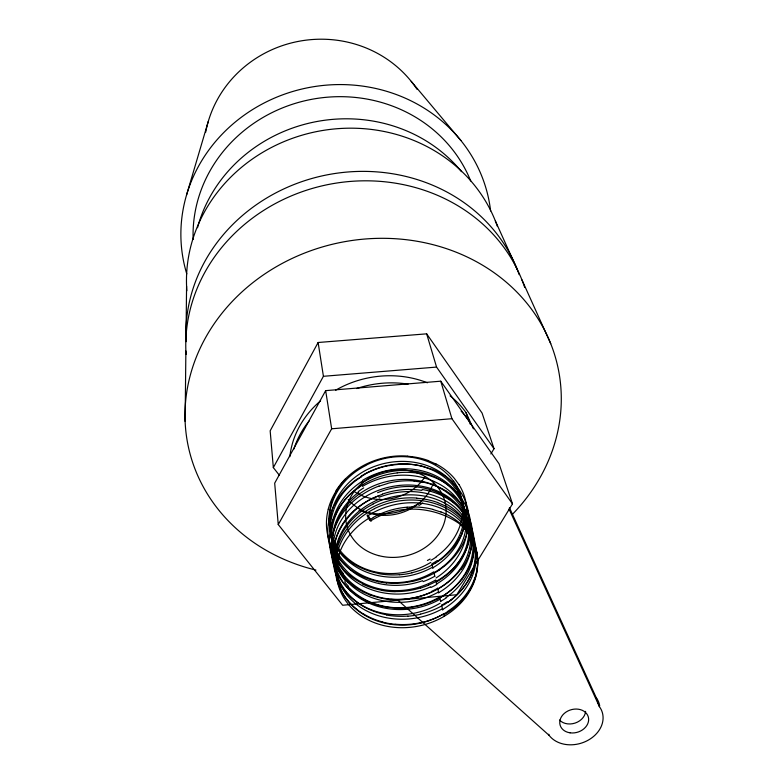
<?xml version="1.0" encoding="UTF-8"?>
<svg xmlns="http://www.w3.org/2000/svg" width="784" height="784" viewBox="0 0 784 784"><rect width="100%" height="100%" fill="white"/><g stroke="black" fill="none" stroke-linecap="round" stroke-linejoin="round"><path stroke-width="1.18" d="M185.122 421.439L185.877 350.997M186.004 339.394L186.572 286.131M469.675 539.108L467.568 546.34M335.523 540.362L333.729 548.036A72.197 62.7 -12.5 0 0 334.827 570.968L337.277 578.19M186.543 195.03L208.26 121.491M333.514 518.871L336.973 511.501M461.825 534.169L458.189 540.95M471.027 575.564L467.342 582.326M490.882 453.946L494.018 448.713L482.091 413.08L426.663 333.837L318.118 342.5L270.166 430.828L273.332 467.587L279.349 475.251M273.332 467.587L323.42 376.3L318.118 342.5M325.664 390.638L274.684 483.169L278.251 524.545L342.657 605.258L456.778 594.733L512.491 503.887L499.075 463.814L440.765 381.191L325.664 390.638L331.652 428.799L278.251 524.545M334.592 504.661L338.825 497.575M466.509 572.643L462.08 579.131M352.986 491.97L359.934 486.658M442.147 558.59L435.365 563.284M451.104 599.946L444.234 604.64M371.087 520.625L368.696 516.323A3.626 0.637 58.1 0 0 367.196 515.549A3.626 0.637 58.1 0 0 369.578 519.861A3.626 0.637 58.1 0 0 371.087 520.625C397.939 503.759 434.003 505.945 459.581 523.81A3.391 2.901 -15.2 0 0 459.894 523.937L467.548 531.846M356.808 479.396L364.246 474.692M443.989 595.487L436.659 599.633M369.578 519.861L373.38 517.616M374.301 497.595L382.572 494.204M428.554 585.236L420.508 588.147M379.035 486.198L387.59 483.512M420.4 579.327L412.149 581.571M429.005 620.624L420.734 622.859M331.652 428.799L451.927 418.705L512.491 503.887M323.42 376.3L436.561 367.088L494.018 448.713M414.04 481.121L422.645 482.238M386.581 583.041L378.211 581.757M432.993 509.512L440.951 512.04M423.968 466.725L431.955 469.322M378.241 605.424L370.322 602.759M437.648 502.652L445.214 505.896M428.456 460.757L435.982 464.04M370.175 595.085L362.61 591.734M397.939 600.23L549.133 735.372A29.361 23.383 -16.8 0 0 588.451 740.037A29.361 23.383 -16.8 0 0 599.417 706.658L596.301 697.809L509.424 507.66M349.752 589.931L344.303 584.237A72.265 62.828 -10.8 0 1 333.406 563.99M462.609 523.506L466.519 528.181M411.208 81.35L460.894 140.522M343.627 577.112L338.855 570.938M458.914 484.571L454.446 478.505A71.569 60.486 -14.8 0 0 436.051 463.952M450.085 395.842A95.579 83.574 -12.1 0 1 465.98 412.58L473.409 428.828M465.98 412.58L470.292 424.252M509.012 508.943L599.417 706.658M495.341 220.912L517.156 269.265M521.909 279.79L550.74 343.706M338.629 585.197L341.883 592.096A71.971 62.142 -10.1 0 0 357.171 609.58M469.969 519.821L467.039 513.04A72.206 60.368 -14.2 0 0 452.564 495.478A70.962 59.476 -14.8 0 0 445.978 490.98M548.8 734.236L549.133 735.372M426.663 333.837L436.561 367.088M440.765 381.191L451.927 418.705M417.941 504.543L417.833 504.053A63.592 55.39 -8 0 1 406.808 509.296M432.925 568.273L431.886 563.843A67.669 57.663 -8.5 0 0 437.178 560.57M434.826 576.348L433.768 571.85A68.13 59.653 -11.4 0 1 334.543 547.124M437.619 588.245L438.717 592.89M439.599 596.644L440.706 601.367M441.608 605.179L442.735 609.981M444.214 616.293L443.646 613.862A70.991 61.446 -11.5 0 1 340.383 588.627M197.519 227.723A149.342 138.533 -11.3 0 1 312.914 122.304A149.342 138.533 -11.3 0 1 461.492 171.676M193.148 239.492A143.697 134.309 -11.1 0 1 308.465 99.97A143.697 134.309 -11.1 0 1 470.714 180.986M205.682 132.271A115.679 110.642 -10.2 0 1 297.175 41.621A115.679 110.642 -10.2 0 1 417.078 89.356M186.788 273.949A155.693 145.54 -11.1 0 1 306.426 88.033A155.693 145.54 -11.1 0 1 490.608 210.925M433.875 481.396A48.383 42.15 -12.1 0 1 396.047 514.167A48.383 42.15 -12.1 0 1 348.204 499.545M289.855 456.68A95.579 83.574 -12.1 0 1 320.607 400.791M335.699 390.167A95.579 83.574 -12.1 0 1 427.368 382.798M293.882 449.036A96.383 84.084 -12.1 0 1 309.063 421.037M356.661 388.541A96.383 84.084 -12.1 0 1 408.101 384.15M461.139 411.159A96.383 84.084 -12.1 0 1 468.293 419.901M596.301 697.809A29.135 23.265 -16.8 0 1 599.711 705.874M585.609 711.362A14.573 11.633 -16.8 0 1 575.162 723.054A14.573 11.633 -16.8 0 1 559.541 720.065M424.791 477.054A47.579 41.64 -12.1 0 1 353.917 491.294M315.942 570.095A189.013 167.776 -11.9 0 1 203.889 340.756A189.013 167.776 -11.9 0 1 478.642 262.924A189.013 167.776 -11.9 0 1 512.275 514.471M186.063 354.456A173.793 157.437 -11.7 0 1 328.663 184.446A173.793 157.437 -11.7 0 1 524.712 287.473M186.112 341.677A171.284 155.673 -11.7 0 1 326.026 175.067A171.284 155.673 -11.7 0 1 519.184 274.674M186.837 290.786A159.76 147.412 -11.4 0 1 315.736 131.771A159.76 147.412 -11.4 0 1 497.419 226.449M460.335 523.957A71.158 60.211 -12.3 0 1 450.771 611.971A71.158 60.211 -12.3 0 1 349.36 605.444A71.158 60.211 -12.3 0 1 369.137 518.087M467.509 531.866A71.138 59.662 -8.7 0 1 444.195 614.587M373.253 517.43A71.305 60.603 -16.1 0 1 407.161 507.189M407.161 507.248A71.971 60.495 -16 0 1 433.042 509.384M441.029 511.923A71.824 59.79 -15.1 0 1 461.276 524.467M461.227 524.506A70.57 58.496 -14.2 0 1 466.411 530.053M466.46 530.033A71.952 59.525 -13.5 0 1 476.26 549.584A70.619 58.349 -12.2 0 1 477.711 560.315M477.681 560.315A71.854 59.398 -11.7 0 1 474.8 578.347M474.653 578.318A71.285 59.065 -10.6 0 1 447.791 611.285M447.929 611.432A71.981 60.309 -8.8 0 1 428.946 620.458M420.685 622.682A72.01 61.015 -8.3 0 1 395.136 624.201M395.116 624.329A70.619 60.319 -8.6 0 1 382.641 622.114M382.69 621.996A71.903 61.583 -8.8 0 1 363.766 614.107M363.698 614.186A70.697 60.878 -9.5 0 1 357.102 609.638M338.659 585.187A72.079 62.446 -12.1 0 1 334.993 562.755A70.707 61.201 -13.5 0 1 336.806 551.23M336.414 551.181A71.54 61.867 -14 0 1 416.833 498.075M416.794 498.271A72.089 60.623 -15.9 0 1 437.707 502.534M445.292 505.788A72.118 60.113 -14.8 0 1 463.824 520.164A70.756 58.722 -13.7 0 1 470.135 529.416A72.001 59.702 -13.2 0 1 475.692 546.703A70.776 58.663 -12.1 0 1 476.113 553.965M476.074 553.974A72.118 59.819 -11.4 0 1 470.919 575.534M467.225 582.277A72.069 60.103 -9.7 0 1 450.986 599.838M444.126 604.503A72.157 60.76 -8.6 0 1 420.616 614.078M420.655 614.215A70.815 60.113 -8.3 0 1 407.915 616.214M407.905 616.077A72.069 61.368 -8.3 0 1 386.639 615.038M386.718 614.793A71.491 61.289 -8.6 0 1 347.871 594.233M347.773 594.301A72.177 62.544 -10.5 0 1 337.326 578.18M335.454 540.352A72.089 62.426 -14.4 0 1 346.959 518.773M347.028 518.822A70.913 61.152 -15.3 0 1 352.741 512.511M352.653 512.452A72.157 62.005 -15.8 0 1 374.233 497.468M382.514 494.057A72.255 61.466 -16.2 0 1 408.846 489.383M408.836 489.5A70.893 59.839 -16 0 1 421.91 490.382M422.184 489.5A71.707 60.378 -15.8 0 1 473.203 555.023M473.32 555.033A72.236 60.133 -11 0 1 466.392 572.604M461.952 579.062A72.265 60.544 -9.4 0 1 443.881 595.36M436.561 599.486A72.128 61.034 -8.4 0 1 412.168 607.159M412.198 607.296A70.893 60.388 -8.3 0 1 403.613 608.149M403.613 608.012A72.246 61.818 -8.3 0 1 378.3 605.277M370.391 602.622A72.187 62.367 -9.2 0 1 349.84 589.852M333.376 564A70.942 61.75 -12.3 0 1 331.309 552.71M331.299 552.71A72.167 62.818 -12.9 0 1 333.161 533.375M333.073 533.355A71.599 62.21 -14.1 0 1 359.337 496.439M359.425 496.546A72.255 62.142 -15.9 0 1 378.986 486.051M387.551 483.356A72.275 61.505 -16.2 0 1 414.07 480.984M422.694 482.091A72.157 60.789 -15.6 0 1 446.027 490.921M469.979 519.821A72.304 60.27 -12.4 0 1 472.389 541.558M472.438 541.558A70.903 59.172 -11.1 0 1 470.116 552.485M470.037 552.475A72.148 60.28 -10.6 0 1 461.198 569.507M460.767 569.282A71.648 60.113 -9.6 0 1 390.814 599.27M390.765 599.554A72.236 62.103 -8.4 0 1 370.244 594.958M362.698 591.616A72.246 62.671 -9.4 0 1 343.706 577.053M338.923 570.899A72.108 62.867 -11.2 0 1 330.27 549.672A70.883 61.858 -12.4 0 1 329.447 542.018A72.206 62.975 -13.3 0 1 333.445 518.851M336.875 511.462A72.138 62.602 -15 0 1 352.888 491.882M359.836 486.55A72.206 62.132 -16.1 0 1 384.052 475.369A70.893 60.544 -16.2 0 1 397.233 472.938M397.223 472.821A72.099 61.387 -16.2 0 1 419.156 473.369M419.224 473.164A71.511 60.515 -15.7 0 1 458.042 494.057A72.167 60.446 -13.8 0 1 467.617 510.08L469.714 517.126A72.167 60.329 -12 0 1 469.596 539.108M467.47 546.321A72.03 60.427 -10.3 0 1 455.367 566.166M455.455 566.224A70.805 59.643 -9.4 0 1 449.722 571.938M449.624 571.859A72.069 60.936 -8.9 0 1 428.476 585.08M420.449 587.98A72.157 61.642 -8.2 0 1 395.038 591.577M395.028 591.704A70.736 60.907 -8.3 0 1 382.308 590.509M382.337 590.391A71.981 62.161 -8.5 0 1 362.541 584.06M362.816 583.639A71.462 62.063 -9.1 0 1 328.378 523.614A72.03 62.926 -13.7 0 1 334.513 504.631M338.727 497.526A72.03 62.573 -15.3 0 1 356.72 479.298M364.158 474.565A71.873 61.877 -16.2 0 1 389.256 465.51M389.276 465.618A70.668 60.456 -16.2 0 1 398.086 464.451M398.086 464.334A71.961 61.309 -16.1 0 1 424.026 466.598M432.023 469.214A71.873 60.672 -15.1 0 1 452.329 482.003L457.484 487.697A71.932 60.368 -13.5 0 1 467.401 507.522A70.589 59.172 -12.2 0 1 468.891 518.391M468.852 518.391A71.805 60.211 -11.7 0 1 466.039 536.658M465.892 536.628A71.197 59.829 -10.5 0 1 439.148 569.948M439.275 570.086A71.844 61.025 -8.6 0 1 420.342 579.17M412.1 581.395A71.834 61.662 -8.2 0 1 386.61 582.884M378.26 581.601A71.677 62.161 -8.6 0 1 355.289 572.624M355.221 572.702A70.452 61.407 -9.3 0 1 348.635 568.106M348.694 568.037A71.697 62.651 -10 0 1 333.484 550.358L330.162 543.43A71.765 62.906 -12 0 1 326.497 520.821A70.374 61.642 -13.5 0 1 328.28 509.228M328.231 509.228A71.589 62.632 -14 0 1 336.346 490.794M336.022 490.637A71.06 61.965 -15.1 0 1 407.749 456.102M407.719 456.278A71.589 61.025 -15.9 0 1 428.515 460.639M458.954 484.551A71.403 60.054 -13.1 0 1 466.372 505.18A70.178 58.986 -12 0 1 466.803 512.481M466.764 512.481A71.471 60.133 -11.3 0 1 461.727 534.139M458.081 540.901A71.373 60.358 -9.6 0 1 442.039 558.482M435.257 563.157A71.413 60.936 -8.4 0 1 412.002 572.712M412.031 572.83A70.05 60.231 -8.1 0 1 399.428 574.809M399.419 574.682A71.275 61.466 -8.1 0 1 378.378 573.594M378.447 573.359A70.648 61.309 -8.4 0 1 339.991 552.71M442.009 608.992A70.717 59.496 -8.6 0 1 340.334 584.844M466.931 527.955A70.883 58.751 -13.5 0 1 442.441 609.599M340.57 584.737A70.56 61.201 -11.8 0 1 372.968 504.2M372.88 504.063A70.462 60.123 -16.1 0 1 464.226 519.91M464.549 519.861A70.315 58.418 -13.4 0 1 446.135 597.584M446.341 597.8A70.227 59.055 -8.8 0 1 440.677 601.328M439.432 599.603A70.06 59.123 -8.6 0 1 340.766 578.631A70.06 59.123 -8.6 0 1 378.966 495.753M447.125 601.808A70.491 59.29 -8.7 0 1 441.637 605.219M440.157 603.19A70.344 59.986 -16.2 0 1 341.628 585.001A70.344 59.986 -16.2 0 1 379.789 498.987M465.196 523.79A70.56 59.163 -8.9 0 1 447.733 602.445M374.438 508.61A70.727 58.702 -13.8 0 1 464.941 523.82M340.697 588.51A70.834 60.388 -16.1 0 1 374.487 508.708M377.584 492.715A69.845 59.584 -16.2 0 1 465.275 516.744M465.353 516.705A69.737 58.075 -13.2 0 1 438.717 592.694M438.197 592.185A69.58 58.859 -8.5 0 1 348.292 582.659M440.275 597.526A69.982 58.947 -8.7 0 0 466.137 520.596A70.09 58.29 -13.3 0 0 379.015 497.252M466.568 517.714A69.374 58.653 -8.6 0 1 438.031 588.784M437.648 588.284A69.325 58.751 -8.5 0 1 431.7 591.322M345.685 581.13A69.609 57.987 -13 0 1 369.342 494.439A69.609 57.987 -13 0 1 466.392 517.793M348.498 586.383A69.766 60.613 -10.7 0 1 344.607 581.846M439.687 596.967A69.835 60.574 -10.1 0 1 348.067 586.697M348.135 582.767A69.511 60.417 -10.4 0 1 344.098 578.092M344.95 577.524A69.345 60.378 -10.9 0 1 368.255 488.461A69.345 60.378 -10.9 0 1 465.284 514.098M465.676 513.951A69.139 57.712 -12.7 0 1 436.394 584.08M431.024 587.441A69.07 58.516 -8.6 0 0 436.727 584.511L435.679 579.984A68.757 58.535 -8.3 0 1 423.762 585.56A68.669 59.966 -11 0 1 338.531 560.374M430.671 586.824A69.012 58.624 -8.4 0 1 343.02 569.85M343.225 569.586A68.874 60.084 -10.9 0 1 357.23 488.148M357.396 488.314A68.816 59.398 -15.9 0 1 363.021 484.394M361.914 482.993A68.669 59.153 -16.1 0 1 456.21 493.744A68.669 59.153 -16.1 0 1 436.071 577.955M434.767 576.269A68.512 58.202 -8.5 0 1 423.095 581.659M362.502 486.394A68.904 58.349 -8.6 0 1 457.836 499.614A68.904 58.349 -8.6 0 1 436.953 581.63M358.239 491.666A69.061 59.457 -16 0 1 363.688 487.893M343.206 573.476A69.129 59.662 -15.8 0 1 358.719 492.176M431.925 591.704A69.266 60.28 -10.5 0 1 342.931 573.77M422.654 580.67A68.414 58.428 -8.2 0 1 338.619 556.718A68.316 59.76 -11.2 0 1 361.473 476.75M361.169 476.162A68.188 58.839 -16.1 0 1 451.839 484.12A68.12 57.271 -13.9 0 1 455.524 488.736M455.867 488.54A68.032 57.154 -13.4 0 1 432.66 567.91M432.258 567.351A67.885 57.849 -8.5 0 1 334.503 543.645M434.267 572.506A68.267 57.996 -8.6 0 0 456.415 492.136A68.365 57.369 -13.7 0 0 452.789 487.726M362.561 480.347A68.433 57.487 -14.1 0 1 452.505 487.932M338.61 560.335A68.58 59.212 -16 0 1 362.806 480.886M334.719 543.557A67.738 59.417 -11.7 0 1 365.716 465.559M365.638 465.431A67.649 58.428 -16.2 0 1 453.387 481.121M453.691 481.082A67.512 56.85 -13.4 0 1 436.276 556.66M436.463 556.865A67.434 57.438 -8.6 0 1 431.033 560.286M430.132 559.031A67.306 57.516 -8.4 0 1 427.398 560.482M430.828 562.383A67.542 58.565 -16 0 1 345.029 556.013A67.542 58.565 -16 0 1 345.146 479.22M454.289 484.708A67.738 57.536 -8.8 0 1 437.727 561.158M454.054 484.728A67.885 57.114 -13.8 0 0 367.079 469.616A67.983 58.682 -16.2 0 0 334.827 547.016M422.782 502.995A63.72 55.243 -8.3 0 1 418.911 505.484M406.778 509.247A63.514 56.615 -10.8 0 1 358.984 510.188M368.255 515.539A71.06 60.593 -16.1 0 1 462.717 523.428M378.603 555.601A50.529 43.473 -12.2 0 0 445.361 503.416A50.529 43.473 -12.2 0 0 363.668 481.797A50.529 43.473 -12.2 0 0 378.603 555.601M570.076 732.824A14.68 11.691 -16.8 0 0 588.265 716.792A14.68 11.691 -16.8 0 0 564.264 713.43A14.68 11.691 -16.8 0 0 570.076 732.824"/></g></svg>
